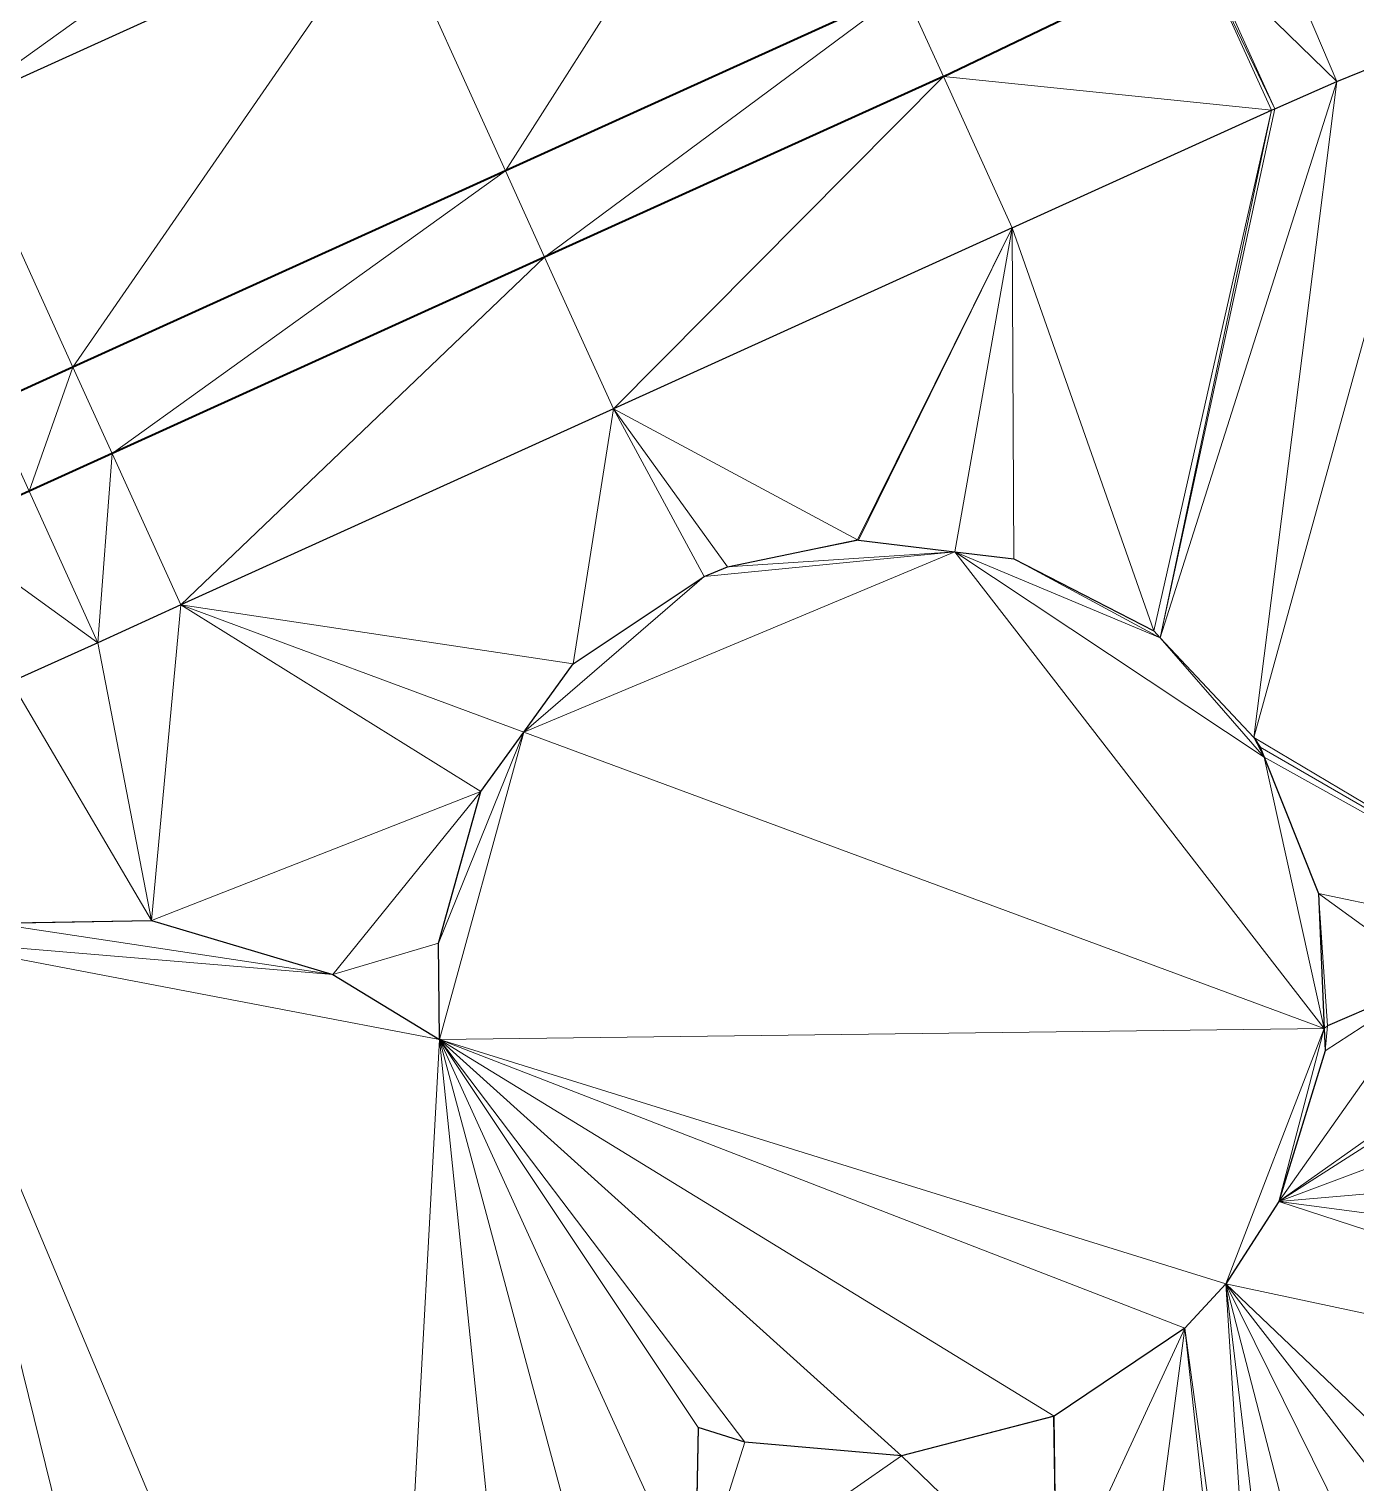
# Model space of a CAD drawing. Header units: metres. Extents: x 246428 to 246884, y 7418966 to 7419490.
# Drawn here: x 246836.7 to 246850.67, y 7419444.11 to 7419459.41 of the extents above; entities that cross this region are included whole.
import ezdxf

# ---------------------------------------------------------------- set-up
doc = ezdxf.new("R2010")
doc.units = ezdxf.units.M
doc.linetypes.add('blank name', pattern=[0])
doc.linetypes.add('HIDDEN', pattern=[9.525, 6.35, -3.175])
doc.layers.add('_12D_UNMAPPED', color=7, linetype='Continuous')
for name, color, linetype, lineweight in [('BATTER', 250, 'HIDDEN', 25), ('DRAINAGE_SWALE', 7, 'CHANNEL_DASHDOT_X4', 40), ('GRADELINES', 250, 'HIDDEN', 25)]:
    doc.layers.add(name, color=color, linetype=linetype, lineweight=lineweight)
doc.styles.get("Standard").update_dxf_attribs({"font": 'romans.shx', "width": 0.65})
doc.linetypes.add('CHANNEL_DASHDOT_X4', pattern='A,6,-1,1,-1,0.004,[">",Standard,S=4,R=0,X=0,Y=-1.7144],0.004,1,-1,6,-1,1,-1', length=20.008)

msp = doc.modelspace()

# ---------------------------------------------------------------- linework, layer by layer
at = {"layer": '_12D_UNMAPPED', "color": 3, "linetype": 'blank name', "lineweight": 0}
for points in [[(246840.477, 7419460.649, 36.359), (246844.673, 7419462.553, 36.405), (246841.716, 7419457.917, 35.609)], [(246844.673, 7419462.553, 36.405), (246845.913, 7419459.821, 35.655), (246841.716, 7419457.917, 35.609)], [(246835.51, 7419459.494, 36.319), (246840.063, 7419461.56, 36.369), (246835.923, 7419458.583, 36.309)], [(246840.063, 7419461.56, 36.369), (246840.477, 7419460.649, 36.359), (246835.923, 7419458.583, 36.309)], [(246851.628, 7419459.324, 36.164), (246849.751, 7419460.542, 35.694), (246850.974, 7419461.059, 35.701)], [(246840.477, 7419460.649, 36.359), (246837.163, 7419455.851, 35.559), (246835.923, 7419458.583, 36.309)], [(246837.163, 7419455.851, 35.559), (246840.477, 7419460.649, 36.359), (246841.716, 7419457.917, 35.609)], [(246850.468, 7419458.858, 36.151), (246849.064, 7419460.225, 35.69), (246849.751, 7419460.542, 35.694)], [(246851.628, 7419459.324, 36.164), (246850.468, 7419458.858, 36.151), (246849.751, 7419460.542, 35.694)], [(246845.913, 7419459.82, 35.655), (246849.031, 7419460.209, 35.69), (246846.326, 7419458.911, 35.675)], [(246849.031, 7419460.209, 35.69), (246846.327, 7419458.909, 35.675), (246846.326, 7419458.911, 35.675)], [(246849.781, 7419458.556, 36.144), (246846.327, 7419458.909, 35.675), (246849.031, 7419460.209, 35.69)], [(246849.814, 7419458.571, 36.144), (246849.031, 7419460.209, 35.69), (246849.064, 7419460.225, 35.69)], [(246849.814, 7419458.571, 36.144), (246849.781, 7419458.556, 36.144), (246849.031, 7419460.209, 35.69)], [(246850.468, 7419458.858, 36.151), (246849.814, 7419458.571, 36.144), (246849.064, 7419460.225, 35.69)], [(246845.913, 7419459.821, 35.655), (246845.913, 7419459.82, 35.655), (246841.716, 7419457.917, 35.609)], [(246841.716, 7419457.917, 35.609), (246845.913, 7419459.82, 35.655), (246842.129, 7419457.007, 35.629)], [(246845.913, 7419459.82, 35.655), (246846.326, 7419458.911, 35.675), (246842.129, 7419457.007, 35.629)], [(246849.596, 7419451.951, 36.169), (246850.468, 7419458.858, 36.151), (246851.628, 7419459.324, 36.164)], [(246853.489, 7419449.638, 36.231), (246849.596, 7419451.951, 36.169), (246851.628, 7419459.324, 36.164)], [(246846.326, 7419458.911, 35.675), (246846.327, 7419458.909, 35.675), (246842.129, 7419457.007, 35.629)], [(246846.327, 7419458.909, 35.675), (246842.852, 7419455.413, 36.066), (246842.129, 7419457.007, 35.629)], [(246842.852, 7419455.413, 36.066), (246846.327, 7419458.909, 35.675), (246847.049, 7419457.317, 36.112)], [(246846.327, 7419458.909, 35.675), (246849.781, 7419458.556, 36.144), (246847.049, 7419457.317, 36.112)], [(246848.61, 7419453.002, 36.151), (246849.814, 7419458.571, 36.144), (246850.468, 7419458.858, 36.151)], [(246849.596, 7419451.951, 36.169), (246848.61, 7419453.002, 36.151), (246850.468, 7419458.858, 36.151)], [(246837.163, 7419455.851, 35.559), (246836.288, 7419455.455, 35.549), (246835.923, 7419458.583, 36.309)], [(246848.542, 7419453.075, 36.15), (246847.049, 7419457.317, 36.112), (246849.781, 7419458.556, 36.144)], [(246849.781, 7419458.556, 36.144), (246847.049, 7419457.317, 36.112), (246847.049, 7419457.317, 36.112)], [(246848.61, 7419453.002, 36.151), (246848.542, 7419453.075, 36.15), (246849.781, 7419458.556, 36.144)], [(246848.61, 7419453.002, 36.151), (246849.781, 7419458.556, 36.144), (246849.814, 7419458.571, 36.144)], [(246837.576, 7419454.941, 35.579), (246837.163, 7419455.851, 35.559), (246841.716, 7419457.917, 35.609)], [(246837.576, 7419454.941, 35.579), (246841.716, 7419457.917, 35.609), (246842.129, 7419457.007, 35.629)], [(246845.422, 7419454.032, 36.106), (246842.852, 7419455.413, 36.066), (246847.049, 7419457.317, 36.112)], [(246845.432, 7419454.031, 36.106), (246845.422, 7419454.032, 36.106), (246847.049, 7419457.317, 36.112)], [(246846.446, 7419453.908, 36.119), (246845.432, 7419454.031, 36.106), (246847.049, 7419457.317, 36.112)], [(246847.049, 7419457.317, 36.112), (246845.432, 7419454.031, 36.106), (246847.049, 7419457.317, 36.112)], [(246847.068, 7419453.833, 36.127), (246846.446, 7419453.908, 36.119), (246847.049, 7419457.317, 36.112)], [(246848.542, 7419453.075, 36.15), (246847.068, 7419453.833, 36.127), (246847.049, 7419457.317, 36.112)], [(246838.299, 7419453.347, 36.016), (246837.576, 7419454.941, 35.579), (246842.129, 7419457.007, 35.629)], [(246842.852, 7419455.413, 36.066), (246838.299, 7419453.347, 36.016), (246842.129, 7419457.007, 35.629)], [(246836.288, 7419455.455, 35.549), (246837.163, 7419455.851, 35.559), (246836.702, 7419454.544, 35.569)], [(246837.163, 7419455.851, 35.559), (246837.576, 7419454.941, 35.579), (246836.702, 7419454.544, 35.569)], [(246836.288, 7419455.455, 35.549), (246836.702, 7419454.544, 35.569), (246836.701, 7419454.544, 35.569)], [(246838.299, 7419453.347, 36.016), (246842.852, 7419455.413, 36.066), (246842.43, 7419452.727, 36.073)], [(246842.43, 7419452.727, 36.073), (246842.852, 7419455.413, 36.066), (246843.809, 7419453.648, 36.087)], [(246843.809, 7419453.648, 36.087), (246842.852, 7419455.413, 36.066), (246844.055, 7419453.747, 36.089)], [(246844.055, 7419453.747, 36.089), (246842.852, 7419455.413, 36.066), (246845.422, 7419454.032, 36.106)], [(246836.702, 7419454.544, 35.569), (246837.576, 7419454.941, 35.579), (246837.425, 7419452.95, 36.007)], [(246837.576, 7419454.941, 35.579), (246838.299, 7419453.347, 36.016), (246837.425, 7419452.95, 36.007)], [(246835.791, 7419454.131, 35.559), (246836.701, 7419454.544, 35.569), (246837.424, 7419452.95, 36.007)], [(246836.701, 7419454.544, 35.569), (246836.702, 7419454.544, 35.569), (246837.424, 7419452.95, 36.007)], [(246836.702, 7419454.544, 35.569), (246837.425, 7419452.95, 36.007), (246837.424, 7419452.95, 36.007)], [(246835.791, 7419454.131, 35.559), (246837.424, 7419452.95, 36.007), (246836.514, 7419452.537, 35.997)], [(246844.055, 7419453.747, 36.089), (246845.422, 7419454.032, 36.106), (246845.432, 7419454.031, 36.106)], [(246844.055, 7419453.747, 36.089), (246845.432, 7419454.031, 36.106), (246846.446, 7419453.908, 36.119)], [(246841.91, 7419452.009, 36.069), (246843.809, 7419453.648, 36.087), (246846.446, 7419453.908, 36.119)], [(246841.91, 7419452.009, 36.069), (246846.446, 7419453.908, 36.119), (246850.334, 7419448.888, 36.193)], [(246843.809, 7419453.648, 36.087), (246844.055, 7419453.747, 36.089), (246846.446, 7419453.908, 36.119)], [(246846.446, 7419453.908, 36.119), (246847.068, 7419453.833, 36.127), (246848.61, 7419453.002, 36.151)], [(246846.446, 7419453.908, 36.119), (246848.61, 7419453.002, 36.151), (246849.703, 7419451.744, 36.172)], [(246846.446, 7419453.908, 36.119), (246849.703, 7419451.744, 36.172), (246850.334, 7419448.888, 36.193)], [(246847.068, 7419453.833, 36.127), (246848.542, 7419453.075, 36.15), (246848.61, 7419453.002, 36.151)], [(246841.91, 7419452.009, 36.069), (246842.43, 7419452.727, 36.073), (246843.809, 7419453.648, 36.087)], [(246837.425, 7419452.95, 36.007), (246838.299, 7419453.347, 36.016), (246837.992, 7419450.027, 36.047)], [(246837.992, 7419450.027, 36.047), (246838.299, 7419453.347, 36.016), (246841.457, 7419451.385, 36.071)], [(246841.457, 7419451.385, 36.071), (246838.299, 7419453.347, 36.016), (246841.91, 7419452.009, 36.069)], [(246841.91, 7419452.009, 36.069), (246838.299, 7419453.347, 36.016), (246842.43, 7419452.727, 36.073)], [(246836.514, 7419452.537, 35.997), (246837.424, 7419452.95, 36.007), (246837.992, 7419450.027, 36.047)], [(246837.424, 7419452.95, 36.007), (246837.425, 7419452.95, 36.007), (246837.992, 7419450.027, 36.047)], [(246848.61, 7419453.002, 36.151), (246849.596, 7419451.951, 36.169), (246849.703, 7419451.744, 36.172)], [(246836.318, 7419449.998, 36.029), (246836.514, 7419452.537, 35.997), (246837.992, 7419450.027, 36.047)], [(246841.01, 7419449.789, 36.082), (246841.457, 7419451.385, 36.071), (246841.91, 7419452.009, 36.069)], [(246841.023, 7419448.774, 36.092), (246841.01, 7419449.789, 36.082), (246841.91, 7419452.009, 36.069)], [(246841.023, 7419448.774, 36.092), (246841.91, 7419452.009, 36.069), (246850.334, 7419448.888, 36.193)], [(246849.596, 7419451.951, 36.169), (246849.66, 7419451.85, 36.171), (246849.703, 7419451.744, 36.172)], [(246849.66, 7419451.85, 36.171), (246849.596, 7419451.951, 36.169), (246853.489, 7419449.638, 36.231)], [(246849.703, 7419451.744, 36.172), (246849.66, 7419451.85, 36.171), (246853.489, 7419449.638, 36.231)], [(246849.703, 7419451.744, 36.172), (246850.276, 7419450.31, 36.186), (246850.334, 7419448.888, 36.193)], [(246850.276, 7419450.31, 36.186), (246849.703, 7419451.744, 36.172), (246853.489, 7419449.638, 36.231)], [(246839.9, 7419449.456, 36.073), (246837.992, 7419450.027, 36.047), (246841.457, 7419451.385, 36.071)], [(246841.01, 7419449.789, 36.082), (246839.9, 7419449.456, 36.073), (246841.457, 7419451.385, 36.071)], [(246850.276, 7419450.31, 36.186), (246853.489, 7419449.638, 36.231), (246851.513, 7419449.413, 36.206)], [(246850.334, 7419448.888, 36.193), (246850.276, 7419450.31, 36.186), (246850.371, 7419448.919, 36.193)], [(246850.276, 7419450.31, 36.186), (246851.513, 7419449.413, 36.206), (246850.371, 7419448.919, 36.193)], [(246835.51, 7419449.826, 36.026), (246836.318, 7419449.998, 36.029), (246839.9, 7419449.456, 36.073)], [(246836.318, 7419449.998, 36.029), (246837.992, 7419450.027, 36.047), (246839.9, 7419449.456, 36.073)], [(246838.591, 7419437.336, 36.182), (246830.702, 7419443.758, 36.043), (246835.51, 7419449.826, 36.026)], [(246840.441, 7419438.078, 36.195), (246838.591, 7419437.336, 36.182), (246835.51, 7419449.826, 36.026)], [(246840.441, 7419438.078, 36.195), (246835.51, 7419449.826, 36.026), (246841.023, 7419448.774, 36.092)], [(246835.51, 7419449.826, 36.026), (246839.9, 7419449.456, 36.073), (246841.023, 7419448.774, 36.092)], [(246841.023, 7419448.774, 36.092), (246839.9, 7419449.456, 36.073), (246841.01, 7419449.789, 36.082)], [(246853.768, 7419449.567, 36.235), (246849.856, 7419447.068, 36.206), (246853.489, 7419449.638, 36.231)], [(246853.489, 7419449.638, 36.231), (246849.856, 7419447.068, 36.206), (246851.513, 7419449.413, 36.206)], [(246849.856, 7419447.068, 36.206), (246853.768, 7419449.567, 36.235), (246855.416, 7419449.145, 36.258)], [(246849.856, 7419447.068, 36.206), (246850.344, 7419448.653, 36.196), (246851.513, 7419449.413, 36.206)], [(246851.513, 7419449.413, 36.206), (246850.344, 7419448.653, 36.196), (246850.371, 7419448.919, 36.193)], [(246857.241, 7419447.706, 36.288), (246849.856, 7419447.068, 36.206), (246855.416, 7419449.145, 36.258)], [(246850.344, 7419448.653, 36.196), (246850.334, 7419448.888, 36.193), (246850.371, 7419448.919, 36.193)], [(246841.994, 7419439.327, 36.199), (246840.441, 7419438.078, 36.195), (246841.023, 7419448.774, 36.092)], [(246841.023, 7419448.774, 36.092), (246850.334, 7419448.888, 36.193), (246849.298, 7419446.203, 36.209)], [(246841.023, 7419448.774, 36.092), (246848.868, 7419445.735, 36.209), (246847.493, 7419444.808, 36.203)], [(246841.023, 7419448.774, 36.092), (246849.298, 7419446.203, 36.209), (246848.868, 7419445.735, 36.209)], [(246841.994, 7419439.327, 36.199), (246841.023, 7419448.774, 36.092), (246843.116, 7419440.974, 36.195)], [(246841.023, 7419448.774, 36.092), (246843.745, 7419444.69, 36.164), (246843.709, 7419442.876, 36.182)], [(246841.023, 7419448.774, 36.092), (246845.887, 7419444.392, 36.19), (246844.235, 7419444.534, 36.171)], [(246841.023, 7419448.774, 36.092), (246844.235, 7419444.534, 36.171), (246843.745, 7419444.69, 36.164)], [(246841.023, 7419448.774, 36.092), (246843.709, 7419442.876, 36.182), (246843.116, 7419440.974, 36.195)], [(246845.887, 7419444.392, 36.19), (246841.023, 7419448.774, 36.092), (246847.493, 7419444.808, 36.203)], [(246850.334, 7419448.888, 36.193), (246849.856, 7419447.068, 36.206), (246849.298, 7419446.203, 36.209)], [(246850.334, 7419448.888, 36.193), (246850.344, 7419448.653, 36.196), (246849.856, 7419447.068, 36.206)], [(246858.248, 7419445.955, 36.309), (246849.856, 7419447.068, 36.206), (246857.241, 7419447.706, 36.288)], [(246849.298, 7419446.203, 36.209), (246849.856, 7419447.068, 36.206), (246858.615, 7419444.216, 36.331)], [(246858.615, 7419444.216, 36.331), (246849.856, 7419447.068, 36.206), (246858.248, 7419445.955, 36.309)], [(246849.298, 7419446.203, 36.209), (246849.74, 7419439.322, 36.284), (246848.868, 7419445.735, 36.209)], [(246853.255, 7419438.202, 36.326), (246851.288, 7419438.503, 36.304), (246849.298, 7419446.203, 36.209)], [(246851.288, 7419438.503, 36.304), (246850.159, 7419439.029, 36.29), (246849.298, 7419446.203, 36.209)], [(246856.517, 7419439.323, 36.351), (246855.205, 7419438.596, 36.343), (246849.298, 7419446.203, 36.209)], [(246855.205, 7419438.596, 36.343), (246853.255, 7419438.202, 36.326), (246849.298, 7419446.203, 36.209)], [(246850.159, 7419439.029, 36.29), (246849.74, 7419439.322, 36.284), (246849.298, 7419446.203, 36.209)], [(246856.517, 7419439.323, 36.351), (246849.298, 7419446.203, 36.209), (246858.615, 7419444.216, 36.331)], [(246847.493, 7419444.808, 36.203), (246848.868, 7419445.735, 36.209), (246847.518, 7419442.815, 36.224)], [(246847.518, 7419442.815, 36.224), (246848.868, 7419445.735, 36.209), (246848.234, 7419440.958, 36.251)], [(246848.868, 7419445.735, 36.209), (246849.544, 7419439.46, 36.28), (246848.234, 7419440.958, 36.251)], [(246849.74, 7419439.322, 36.284), (246849.544, 7419439.46, 36.28), (246848.868, 7419445.735, 36.209)], [(246845.887, 7419444.392, 36.19), (246847.493, 7419444.808, 36.203), (246847.484, 7419444.804, 36.203)], [(246845.887, 7419444.392, 36.19), (246847.484, 7419444.804, 36.203), (246847.518, 7419442.815, 36.224)], [(246847.484, 7419444.804, 36.203), (246847.493, 7419444.808, 36.203), (246847.518, 7419442.815, 36.224)], [(246843.745, 7419444.69, 36.164), (246844.235, 7419444.534, 36.171), (246843.709, 7419442.876, 36.182)], [(246844.235, 7419444.534, 36.171), (246845.887, 7419444.392, 36.19), (246843.709, 7419442.876, 36.182)], [(246843.709, 7419442.876, 36.182), (246845.887, 7419444.392, 36.19), (246847.518, 7419442.815, 36.224)]]:
    msp.add_3dface(points, dxfattribs=at)
at = {"layer": 'BATTER'}
for points in [[(246846.662, 7419463.455, 36.427), (246845.03, 7419462.715, 36.409), (246844.673, 7419462.553, 36.405), (246844.673, 7419462.553, 36.405), (246840.477, 7419460.649, 36.359), (246835.923, 7419458.583, 36.309), (246835.049, 7419458.187, 36.299), (246835.049, 7419458.187, 36.299), (246834.138, 7419457.773, 36.289), (246834.138, 7419457.773, 36.289), (246832.709, 7419457.125, 36.273), (246832.709, 7419457.125, 36.273), (246831.37, 7419456.518, 36.259), (246828.638, 7419455.278, 36.229), (246828.638, 7419455.278, 36.229), (246828.58, 7419455.252, 36.228), (246828.58, 7419455.252, 36.228), (246827.62, 7419454.816, 36.218), (246827.62, 7419454.816, 36.218), (246827.385, 7419454.71, 36.215)], [(246847.049, 7419457.317, 36.112), (246849.781, 7419458.556, 36.144), (246849.814, 7419458.571, 36.144), (246850.468, 7419458.858, 36.151), (246851.628, 7419459.324, 36.164)], [(246847.049, 7419457.317, 36.112), (246842.852, 7419455.413, 36.066), (246838.299, 7419453.347, 36.016), (246837.425, 7419452.95, 36.007), (246837.424, 7419452.95, 36.007), (246836.514, 7419452.537, 35.997), (246836.514, 7419452.537, 35.997), (246835.085, 7419451.889, 35.981), (246835.085, 7419451.889, 35.981), (246833.746, 7419451.281, 35.966), (246831.014, 7419450.042, 35.936)]]:
    msp.add_polyline3d(points, dxfattribs=at)
at = {"layer": 'DRAINAGE_SWALE'}
for points in [[(246846.327, 7419458.909, 35.675), (246849.031, 7419460.209, 35.69), (246849.064, 7419460.225, 35.69), (246849.751, 7419460.542, 35.694), (246850.974, 7419461.059, 35.701)], [(246845.913, 7419459.821, 35.655), (246841.716, 7419457.917, 35.609), (246837.163, 7419455.851, 35.559), (246836.288, 7419455.455, 35.549), (246836.288, 7419455.455, 35.549), (246835.378, 7419455.042, 35.539), (246835.378, 7419455.041, 35.539), (246833.948, 7419454.393, 35.523), (246833.948, 7419454.393, 35.523), (246832.61, 7419453.786, 35.509), (246829.878, 7419452.546, 35.479), (246829.878, 7419452.546, 35.479), (246829.82, 7419452.52, 35.478), (246829.82, 7419452.52, 35.478), (246828.859, 7419452.084, 35.468)], [(246846.326, 7419458.911, 35.675), (246842.129, 7419457.007, 35.629), (246837.576, 7419454.941, 35.579), (246836.702, 7419454.544, 35.569), (246836.701, 7419454.544, 35.569), (246835.791, 7419454.131, 35.559), (246835.791, 7419454.131, 35.559), (246834.362, 7419453.482, 35.543), (246834.361, 7419453.482, 35.543), (246833.023, 7419452.875, 35.529), (246830.291, 7419451.635, 35.499), (246830.291, 7419451.635, 35.499), (246830.233, 7419451.609, 35.498), (246830.233, 7419451.609, 35.498), (246829.272, 7419451.173, 35.488)]]:
    msp.add_polyline3d(points, dxfattribs=at)
at = {"layer": 'GRADELINES'}
for points in [[(246836.318, 7419449.998, 36.029), (246837.992, 7419450.027, 36.047), (246839.9, 7419449.456, 36.073), (246841.023, 7419448.774, 36.092), (246841.01, 7419449.789, 36.082), (246841.457, 7419451.385, 36.071), (246841.91, 7419452.009, 36.069), (246842.43, 7419452.727, 36.073), (246843.809, 7419453.648, 36.087), (246844.055, 7419453.747, 36.089), (246845.422, 7419454.032, 36.106), (246845.432, 7419454.031, 36.106), (246846.446, 7419453.908, 36.119), (246847.068, 7419453.833, 36.127), (246848.542, 7419453.075, 36.15), (246848.61, 7419453.002, 36.151), (246849.596, 7419451.951, 36.169), (246849.66, 7419451.85, 36.171), (246849.703, 7419451.744, 36.172), (246850.276, 7419450.31, 36.186), (246850.334, 7419448.888, 36.193), (246850.344, 7419448.653, 36.196), (246849.856, 7419447.068, 36.206), (246849.298, 7419446.203, 36.209), (246848.868, 7419445.735, 36.209), (246847.493, 7419444.808, 36.203), (246845.887, 7419444.392, 36.19), (246844.235, 7419444.534, 36.171), (246843.745, 7419444.69, 36.164), (246843.709, 7419442.876, 36.182)], [(246851.513, 7419449.413, 36.206), (246850.371, 7419448.919, 36.193)], [(246847.484, 7419444.804, 36.203), (246847.518, 7419442.815, 36.224), (246848.234, 7419440.958, 36.251), (246849.544, 7419439.46, 36.28), (246849.74, 7419439.322, 36.284), (246850.159, 7419439.029, 36.29), (246851.288, 7419438.503, 36.304)]]:
    msp.add_polyline3d(points, dxfattribs=at)

doc.saveas('drawing.dxf')
